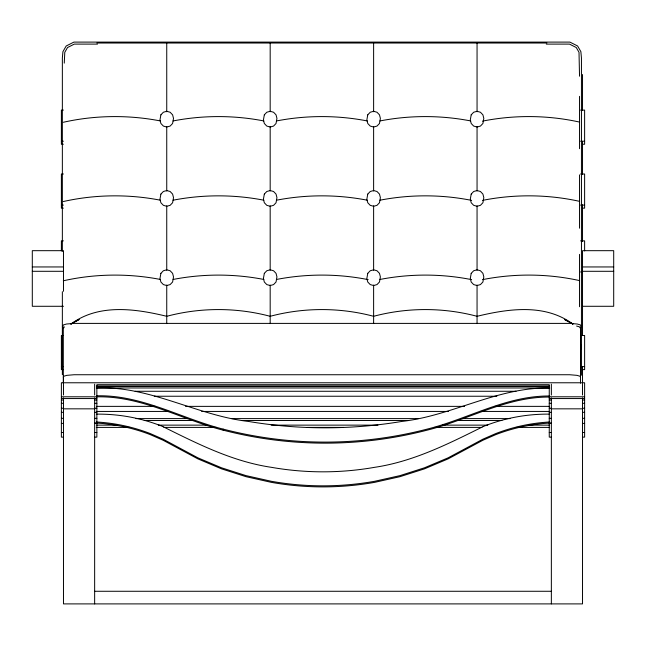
<?xml version="1.0" encoding="UTF-8"?>
<svg xmlns="http://www.w3.org/2000/svg" width="646" height="646" viewBox="0 0 646 646"><rect width="100%" height="100%" fill="white"/><g stroke="black" fill="none" stroke-linecap="round" stroke-linejoin="round"><path stroke-width="0.97" d="M581.117 348.703L581.448 345.069M62.355 326.9L63.397 324.922L66.538 324.017L73.999 323.396L569.804 323.396L577.266 324.017L580.407 324.922L581.448 326.9M580.972 375.56L581.448 374.615L581.448 58.011L580.867 51.64L577.597 45.979L569.909 42.103L73.886 42.103L66.199 45.979L62.928 51.64L62.355 58.011L62.355 251.391M63.784 327.861L64.325 326.868M63.308 377.224L63.857 376.206L66.869 375.342L74.104 374.737L569.691 374.737L576.926 375.342L579.938 376.206L580.496 377.224M70.858 323.953L79.175 319.504L70.874 324.098C98.717 303.418 135.305 308.691 166.741 316.298C200.502 307.334 236.42 307.334 270.181 316.298C303.935 307.334 339.861 307.334 373.622 316.298C407.376 307.334 443.301 307.334 477.055 316.298C508.499 308.691 545.079 303.418 572.929 324.098L564.628 319.504L572.945 323.953M483.079 426.618C448.413 443.818 413.432 461.559 374.607 467.324A292.791 287.244 0 0 1 271.393 467.324C232.568 461.559 197.587 443.818 162.921 426.618M63.308 122.28C95.107 115.141 128.425 114.746 160.41 120.947M173.08 120.947C202.949 115.141 233.973 115.141 263.851 120.947M276.512 120.947C306.39 115.141 337.414 115.141 367.283 120.947M379.953 120.947C409.822 115.141 440.847 115.141 470.724 120.947M63.308 201.536C95.107 194.398 128.425 194.002 160.41 200.203M482.481 121.133C514.442 114.778 547.768 115.061 579.591 122.086M173.08 200.203C202.949 194.398 233.973 194.398 263.851 200.203M276.512 200.203C306.39 194.398 337.414 194.398 367.283 200.203M379.953 200.203C410.121 194.349 441.484 194.373 471.628 200.389M63.308 280.792C95.107 273.654 128.425 273.258 160.41 279.46M482.481 200.389C514.442 194.034 547.768 194.317 579.591 201.35M173.08 279.46C202.949 273.654 233.973 273.654 263.851 279.46M276.512 279.46C306.689 273.605 338.044 273.629 368.188 279.645M379.953 279.46C410.121 273.605 441.484 273.629 471.628 279.645M482.481 279.645C514.442 273.29 547.768 273.573 579.591 280.606M549.722 395.998C506.27 395.602 468.213 418.915 427.095 429.122A399.276 391.718 0 0 1 223.128 429.097M549.722 397.056C506.27 396.652 468.213 419.973 427.095 430.171A399.276 391.718 0 0 1 223.128 430.147M549.762 388.044C498.074 386.801 452.402 415.766 401.707 421.45A454.954 446.338 0 0 1 248.508 421.45C196.602 415.467 149.702 385.614 96.585 387.98M96.835 43.024L546.96 43.024M97.522 44.106L74.322 44.106L67.539 47.521L64.786 52.286L64.261 63.138M546.282 44.106L569.473 44.106L576.256 47.521L579.01 52.286L579.535 76.22M63.397 110.103L61.378 110.103L61.378 144.236L63.348 144.236M580.584 110.103L584.622 110.103L584.622 144.236L582.652 144.236M61.378 141.208L63.397 141.208M580.584 141.208L584.622 141.208M63.397 174.008L61.378 174.008L61.378 208.141L63.348 208.141M580.584 174.008L584.622 174.008L584.622 208.141L582.652 208.141M61.378 205.105L63.397 205.105M580.584 205.105L584.622 205.105M63.397 240.861L61.378 240.861L61.378 250.914M580.584 240.861L584.622 240.861L584.622 250.914M32.3 266.951L63.478 266.951M582.522 266.951L613.7 266.951M32.3 271.296L63.478 271.296M582.522 271.296L613.7 271.296M580.584 271.966L582.603 271.966M63.478 306.285L32.3 306.285L32.3 250.68L63.478 250.68L63.478 291.289M582.522 306.285L613.7 306.285L613.7 250.68L582.522 250.68L582.522 335.565M63.397 335.484L61.378 335.484L61.378 369.617L63.348 369.617M580.584 335.484L584.622 335.484L584.622 369.617L582.652 369.617M61.378 366.589L63.397 366.589M580.584 366.589L584.622 366.589M96.666 386.05L549.334 386.05M96.86 386.445L549.253 386.445M96.86 387.963L549.253 387.963M135.151 391.274L516.009 391.274M154.297 396.24L496.863 396.24M61.378 396.797L96.86 396.797M549.253 396.797L584.622 396.797M61.378 398.55L96.86 398.55M549.253 398.55L584.622 398.55M61.378 400.019L63.348 400.019M94.889 400.019L96.86 400.019M549.253 400.019L551.216 400.019M582.652 400.019L584.622 400.019M61.378 403.322L63.348 403.322M94.889 403.322L96.86 403.322M549.253 403.322L551.216 403.322M582.652 403.322L584.622 403.322M96.86 406.366L155.298 406.366M185.531 406.366L464.619 406.366M494.844 406.366L549.253 406.366M61.378 408.256L63.348 408.256M94.889 408.256L96.86 408.256M549.253 408.256L551.216 408.256M582.652 408.256L584.622 408.256M63.478 408.837L94.647 408.837M551.353 408.837L582.522 408.837M96.86 411.437L169.405 411.437M201.649 411.437L448.502 411.437M480.737 411.437L549.253 411.437M61.378 412.334L63.348 412.334M94.889 412.334L96.86 412.334M549.253 412.334L551.216 412.334M582.652 412.334L584.622 412.334M61.378 418.333L63.348 418.333M94.889 418.333L96.86 418.333M549.253 418.333L551.216 418.333M582.652 418.333L584.622 418.333M135.983 418.6L187.405 418.6M231.761 418.6L418.269 418.6M462.633 418.6L510.017 418.6M144.219 420.506L193.59 420.506M241.951 420.506L408.199 420.506M456.56 420.506L501.902 420.506M61.378 423.405L63.348 423.405M94.889 423.405L96.86 423.405M549.253 423.405L551.216 423.405M582.652 423.405L584.622 423.405M96.86 425.133L117.015 425.133M158.327 425.133L206.688 425.133M271.167 425.133L377.967 425.133M442.453 425.133L487.795 425.133M529.106 425.133L549.253 425.133M96.311 427.402L129.62 427.402M163.939 427.402L216.426 427.402M307.262 427.402L343.599 427.402M434.443 427.402L481.884 427.402M516.194 427.402L549.504 427.402M61.378 432.489L63.348 432.489M94.889 432.489L96.86 432.489M549.253 432.489L551.216 432.489M582.652 432.489L584.622 432.489M63.348 437.124L61.378 437.124L61.378 382.771L584.622 382.771L584.622 437.124L582.652 437.124M94.889 437.124L96.86 437.124L96.86 384.693L549.253 384.693L549.253 437.124L551.216 437.124M94.647 591.276L551.353 591.276M96.601 395.812C141.458 394.625 180.856 418.333 223.12 429.122M96.601 396.862C141.458 395.675 180.856 419.391 223.12 430.171M576.595 326.044L579.478 326.868L580.011 327.861M582.522 74.516L582.522 110.2M582.522 141.385L582.522 174.59M582.522 204.774L582.522 241.556M582.522 366.75L582.522 383.231M582.522 384.176L582.522 395.037M582.522 397.896L582.522 603.897L63.478 603.897L63.478 397.896M580.496 326.908L580.496 383.183M579.535 96.351L579.535 148.693M579.535 174.864L579.535 228.208M579.535 254.379L579.535 306.721M551.353 384.176L551.353 395.037M551.353 397.896L551.353 603.897M477.055 43.024L477.055 111.758M477.055 126.511L477.055 191.014M477.055 205.767L477.055 270.27M477.055 285.023L477.055 323.614M373.622 43.024L373.622 111.758M373.622 126.511L373.622 191.014M373.622 205.767L373.622 270.27M373.622 285.023L373.622 323.614M270.181 43.024L270.181 111.758M270.181 126.511L270.181 191.014M270.181 205.767L270.181 270.27M270.181 285.023L270.181 323.614M166.741 43.024L166.741 111.758M166.741 126.511L166.741 191.014M166.741 205.767L166.741 270.27M166.741 285.023L166.741 323.614M94.647 384.176L94.647 395.037M94.647 397.896L94.647 603.897M63.478 375.294L63.478 383.231M63.478 384.176L63.478 395.037M63.308 326.908L63.308 383.183M62.355 291.685L62.355 374.615M94.647 422.96A173.661 170.374 0 0 1 150.235 434.613L163.155 440.265L197.902 458.886L221.497 468.843L246.029 476.683L271.288 482.336A290.288 284.797 0 0 0 374.712 482.336L399.971 476.683L424.503 468.843L448.098 458.886L482.845 440.265L495.773 434.629A173.661 170.374 0 0 1 551.353 422.96M483.071 426.586A170.334 167.104 0 0 1 549.342 414.134M96.658 414.134A170.334 167.104 0 0 1 162.929 426.586M96.44 421.991A173.661 170.374 0 0 1 150.235 433.555L163.155 439.207L197.902 457.836L221.497 467.785L246.029 475.626L271.288 481.278A290.288 284.797 0 0 0 374.712 481.278L399.971 475.626L424.503 467.785L448.098 457.836L482.845 439.207L495.773 433.571A173.661 170.374 0 0 1 549.56 421.991M160.886 114.835L159.982 119.946L160.886 123.483L163.365 126.075L166.741 127.02L170.124 126.075L172.603 123.483L173.508 118.371L172.603 114.835L170.124 112.242L166.741 111.29L163.365 112.242L160.886 114.835M160.886 194.091L159.982 199.202L160.886 202.739L163.365 205.331L166.741 206.276L170.124 205.331L172.603 202.739L173.508 197.628L172.603 194.091L170.124 191.499L166.741 190.554L163.365 191.499L160.886 194.091M160.886 273.347L159.982 278.458L160.886 281.995L163.365 284.587L166.741 285.532L170.124 284.587L172.603 281.995L173.508 276.884L172.603 273.347L170.124 270.755L166.741 269.81L163.365 270.755L160.886 273.347M264.327 114.835L263.423 119.946L264.327 123.483L266.798 126.075L270.181 127.02L273.565 126.075L276.036 123.483L276.94 118.371L276.036 114.835L273.565 112.242L270.181 111.29L266.798 112.242L264.327 114.835M264.327 194.091L263.423 199.202L264.327 202.739L266.798 205.331L270.181 206.276L273.565 205.331L276.036 202.739L276.94 197.628L276.036 194.091L273.565 191.499L270.181 190.554L266.798 191.499L264.327 194.091M264.327 273.347L263.423 278.458L264.327 281.995L266.798 284.587L270.181 285.532L273.565 284.587L276.036 281.995L276.94 276.884L276.036 273.347L273.565 270.755L270.181 269.81L266.798 270.755L264.327 273.347M367.76 114.835L366.855 119.946L367.76 123.483L370.239 126.075L373.622 127.02L376.998 126.075L379.477 123.483L380.381 118.371L379.477 114.835L376.998 112.242L373.622 111.29L370.239 112.242L367.76 114.835M367.76 194.091L366.855 199.202L367.76 202.739L370.239 205.331L373.622 206.276L376.998 205.331L379.477 202.739L380.381 197.628L379.477 194.091L376.998 191.499L373.622 190.554L370.239 191.499L367.76 194.091M367.76 273.347L366.855 278.458L367.76 281.995L370.239 284.587L373.622 285.532L376.998 284.587L379.477 281.995L380.381 276.884L379.477 273.347L376.998 270.755L373.622 269.81L370.239 270.755L367.76 273.347M471.2 114.835L470.296 119.946L471.2 123.483L473.671 126.075L477.055 127.02L480.438 126.075L482.909 123.483L483.814 118.371L482.909 114.835L480.438 112.242L477.055 111.29L473.671 112.242L471.2 114.835M471.2 194.091L470.296 199.202L471.2 202.739L473.671 205.331L477.055 206.276L480.438 205.331L482.909 202.739L483.814 197.628L482.909 194.091L480.438 191.499L477.055 190.554L473.671 191.499L471.2 194.091M471.2 273.347L470.296 278.458L471.2 281.995L473.671 284.587L477.055 285.532L480.438 284.587L482.909 281.995L483.814 276.884L482.909 273.347L480.438 270.755L477.055 269.81L473.671 270.755L471.2 273.347"/></g></svg>
